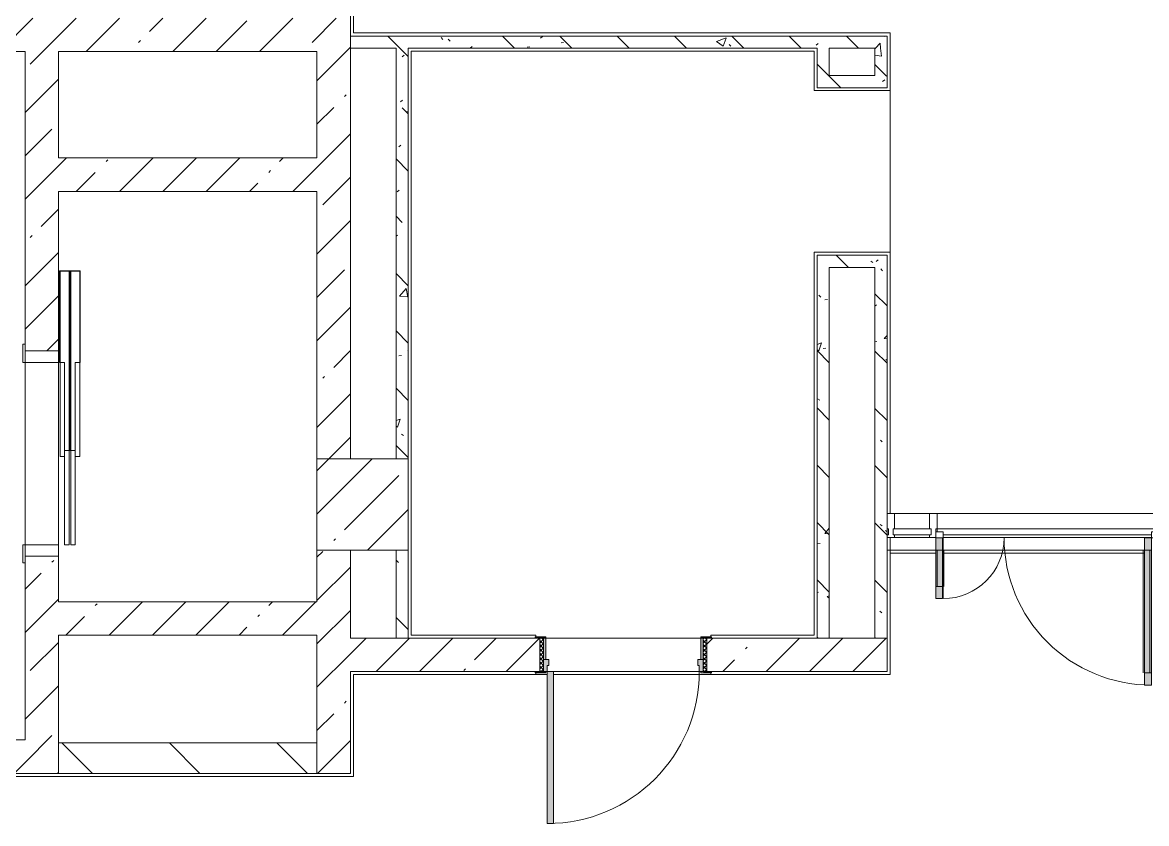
# Model space of a CAD drawing. Header units: millimetres. Extents: x -3377 to 186574, y -8553 to 29000.
# Drawn here: x 99786 to 107181, y 9900 to 15172 of the extents above; entities that cross this region are included whole.
import ezdxf

# ---------------------------------------------------------------- set-up
doc = ezdxf.new("R2010")
doc.units = ezdxf.units.MM
for name, color, linetype, lineweight, true_color in [('A-DETL-GENF-4', 7, 'Continuous', 5, 0xaaaaaa), ('A-DETL-GENF-5', 7, 'Continuous', 5, 0xe2e2e2), ('A-DOOR-3', 7, 'Continuous', 5, 0xaaaaaa), ('A-DOOR-4', 7, 'Continuous', 5, 0xe2e2e2), ('A-DOOR-FRAM-2', 7, 'Continuous', 5, 0xe2e2e2), ('A-DOOR-FRAM-3', 7, 'Continuous', 5, 0xaaaaaa), ('A-FLOR-1', 7, 'Continuous', 5, 0xaaaaaa), ('I-WALL-5', 7, 'Continuous', 5, 0x787878)]:
    doc.layers.add(name, color=color, linetype=linetype, lineweight=lineweight, true_color=true_color)
for name, color, linetype, lineweight in [('A-GLAZ-CURT-2', 7, 'Continuous', 5), ('A-GLAZ-CWMG-2', 7, 'Continuous', 5), ('A-WALL', 7, 'Continuous', 9), ('I-WALL-3', 7, 'Continuous', 5), ('S-COLS-2', 7, 'Continuous', 5)]:
    doc.layers.add(name, color=color, linetype=linetype, lineweight=lineweight)
pattern_1 = [(45, (59563.6, 0), (-285.123, 285.123), []), (45, (59848.73, 0), (-285.123, 285.123), [504.031, -100.806, 16.764, -84.042])]
pattern_2 = [(135, (59563.6, 0), (-377.171, -377.171), [533.4, -88.9, 17.78, -88.9]), (135, (59563.6, 376.94), (-377.171, -377.171), []), (50, (59563.6, 0), (637.6445, -55.7866), [66.675, -733.425]), (355, (59563.6, 0), (-123.349, 668.699), [53.34, -586.74]), (100.451, (59616.75, -4.65), (514.299, 612.908), [56.665, -623.315]), (46.184, (59563.6, 177.8), (948.776, -147.15), [100.012, -1100.137]), (96.636, (59642.7, 165.5), (830.909, 865.997), [84.998, -934.973]), (351.184, (59563.6, 177.8), (830.918, 865.988), [80.01, -880.11]), (21, (59652.5, 133.35), (530.6506, -357.928), [66.675, -733.425]), (326, (59652.5, 133.35), (216.308, 644.6585), [53.34, -586.74]), (71.451, (59696.7, 103.5), (746.9596, 286.724), [56.665, -623.315]), (37.5, (59563.6, 0), (10.8105, 295.9426), [16.764, -562.864, 16.764, -578.866, -588.962]), (37.5, (59563.6, 0), (10.8105, 295.9426), [-1175.258, 16.764, -572.198]), (7.5, (59563.6, 0), (233.8692, 350.6318), [16.764, -322.834, 16.764, -549.529, -224.472]), (7.5, (59563.6, 0), (233.8692, 350.6318), [-905.891, 16.764, -207.708]), (327.5, (59365.36, 0), (474.5678, -20.0513), [16.764, -205.486, 16.764, -676.656, -920.115]), (327.5, (59365.36, 0), (474.5678, -20.0513), [-915.67, 16.764, -903.351]), (317.5, (59276.46, 0), (518.452, 88.9934), [16.764, -272.161, 16.764, -443.738, -653.415]), (317.5, (59276.46, 0), (518.452, 88.9934), [-749.427, 16.764, -636.651])]

# ---------------------------------------------------------------- blocks, each defined once
blk = doc.blocks.new('110_Дверь_СКБ_1Ст_Внутренняя1 - Д-11 1100x2100h_кладовые _все__ коридор _между помещениями блока столовой__ моечные _все_-32089417-1_8_1_птичка')
at = {"layer": 'A-DOOR-3'}
h = blk.add_hatch(dxfattribs=at)
h.set_pattern_fill('FP_157', color=256, style=0, pattern_type=2)
h.set_pattern_definition([(135, (1751.41, 174.685), (-14.14214, -14.14214), []), (225, (1751.41, 174.685), (14.14214, -14.14214), [])])
h.paths.add_polyline_path([(537.5, 110), (537.5, -110), (562.5, -110), (562.5, 110)])
at = {"layer": 'A-DOOR-4'}
h = blk.add_hatch(color=256, dxfattribs=at)
h.paths.add_polyline_path([(522.5, 110), (512.5, 110), (512.5, 70), (502.5, 70), (502.5, 30), (537.5, 30), (537.5, 110)])
h.paths.add_polyline_path([(-497.5, 110), (-512.5, 110), (-512.5, 30), (-477.5, 30), (-477.5, 70), (-487.5, 70), (-487.5, 110)])
at = {"layer": 'A-DOOR-FRAM-2'}
for points in [[(512.5, 1110), (472.5, 1110), (472.5, 110), (512.5, 110), (512.5, 1030.8)], [(-537.5, 118), (-567.5, 118), (-562.5, 110), (-497.5, 115.3), (-497.5, 118), (-517.5, 118)], [(562.5, 118), (522.5, 118), (522.5, 110), (592.5, 110), (587.5, 118)], [(-512.5, 30), (-512.5, -110), (-497.5, -110), (-497.5, 30)], [(522.5, 30), (522.5, -110), (537.5, -110), (537.5, 30)], [(-567.5, -110), (-562.5, -118), (-497.5, -118), (-497.5, -110), (-562.5, -110)], [(537.5, -110), (522.5, -115.3), (522.5, -118), (592.5, -118), (587.5, -110), (562.5, -110)]]:
    blk.add_hatch(color=256, dxfattribs=at).paths.add_polyline_path(points)
at = {"layer": 'A-DOOR-FRAM-3'}
h = blk.add_hatch(dxfattribs=at)
h.set_pattern_fill('FP_158', color=256, style=0, pattern_type=2)
h.set_pattern_definition([(45, (-371.384, 174.685), (-14.1421, 14.1421), []), (135, (-371.384, 174.685), (-14.1421, -14.1421), [])])
h.paths.add_polyline_path([(-512.5, 110), (-537.5, 110), (-537.5, -110), (-512.5, -110), (-512.5, 16)])
at = {"layer": 'A-DOOR-3'}
for p, q in [((512.5, 1110), (472.5, 1110)), ((472.5, 1110), (472.5, 110)), ((512.5, 110), (512.5, 1110)), ((472.5, 110), (512.5, 110))]:
    blk.add_line(p, q, dxfattribs=at)
blk.add_arc((512.5, 110), 1000, 90, 180, dxfattribs=at)
at = {"layer": 'A-DOOR-FRAM-3'}
for p, q in [((-497.5, 118), (-567.5, 118)), ((-567.5, 118), (-567.5, 110)), ((-567.5, 110), (-497.5, 110)), ((-512.5, 110), (-537.5, 110)), ((-537.5, 110), (-537.5, -110)), ((-487.5, 110), (-512.5, 110)), ((-512.5, 110), (-512.5, 30)), ((-512.5, -110), (-512.5, 110)), ((-497.5, 110), (-512.5, 110)), ((-512.5, 110), (-512.5, 109)), ((-512.5, 109), (-497.5, 109)), ((-497.5, 110), (-497.5, 118)), ((-497.5, 109), (-497.5, 110)), ((-487.5, 70), (-487.5, 110)), ((512.5, 110), (512.5, 70)), ((537.5, 110), (512.5, 110)), ((592.5, 118), (522.5, 118)), ((522.5, 118), (522.5, 110)), ((537.5, 110), (522.5, 110)), ((522.5, 110), (522.5, 109)), ((522.5, 110), (592.5, 110)), ((522.5, 109), (537.5, 109)), ((537.5, 30), (537.5, 110)), ((562.5, 110), (537.5, 110)), ((537.5, 110), (537.5, -110)), ((537.5, 109), (537.5, 110)), ((562.5, -110), (562.5, 110)), ((592.5, 110), (592.5, 118)), ((-512.5, 30), (-477.5, 30)), ((-497.5, 30), (-512.5, 30)), ((-512.5, 30), (-512.5, -110)), ((-497.5, -110), (-497.5, 30)), ((-477.5, 70), (-487.5, 70)), ((-477.5, 30), (-477.5, 70)), ((512.5, 70), (502.5, 70)), ((502.5, 70), (502.5, 30)), ((502.5, 30), (537.5, 30)), ((537.5, 30), (522.5, 30)), ((522.5, 30), (522.5, -110)), ((537.5, -110), (537.5, 30)), ((-497.5, -110), (-567.5, -110)), ((-567.5, -110), (-567.5, -118)), ((-567.5, -118), (-497.5, -118)), ((-537.5, -110), (-512.5, -110)), ((-512.5, -110), (-497.5, -110)), ((-497.5, -118), (-497.5, -110)), ((522.5, -110), (537.5, -110)), ((592.5, -110), (522.5, -110)), ((522.5, -110), (522.5, -118)), ((522.5, -118), (592.5, -118)), ((537.5, -110), (562.5, -110)), ((592.5, -118), (592.5, -110))]:
    blk.add_line(p, q, dxfattribs=at)
blk = doc.blocks.new('DOR_Дверь лифта - 1350х2050h-V184-1_8_1_птичка')
at = {"layer": 'A-DOOR-3'}
for p, q in [((-600, 125), (-720, 125)), ((-720, 125), (-720, 110)), ((-720, 110), (-600, 110)), ((-675, 110), (-675, -110)), ((-600, 110), (-675, 110)), ((-600, 110), (-600, 125)), ((600, 110), (-600, 110)), ((-600, 110), (-600, -110)), ((720, 125), (600, 125)), ((600, 125), (600, 110)), ((600, -110), (600, 110)), ((675, 110), (600, 110)), ((600, 110), (720, 110)), ((675, -110), (675, 110)), ((720, 110), (720, 125)), ((-675, -110), (-600, -110)), ((-600, -110), (600, -110)), ((-20, -120), (-20, -150)), ((600, -120), (-20, -120)), ((600, -110), (675, -110)), ((600, -150), (600, -120)), ((-600, -150), (-600, -180)), ((20, -150), (-600, -150)), ((-600, -180), (20, -180)), ((-600, -190), (-600, -220)), ((20, -190), (-600, -190)), ((-600, -220), (20, -220)), ((-20, -150), (600, -150)), ((-20, -220), (-20, -250)), ((600, -220), (-20, -220)), ((20, -180), (20, -150)), ((20, -220), (20, -190)), ((600, -250), (600, -220)), ((-20, -250), (600, -250))]:
    blk.add_line(p, q, dxfattribs=at)
at = {"layer": 'A-DOOR-FRAM-3'}
for p, q in [((600, -117), (600, -120)), ((1203, -117), (600, -117)), ((600, -120), (1200, -120)), ((1200, -120), (1200, -180)), ((1203, -183), (1203, -117)), ((1200, -180), (20, -180)), ((20, -180), (20, -183)), ((20, -183), (1203, -183)), ((1203, -187), (20, -187)), ((20, -187), (20, -190)), ((20, -190), (1200, -190)), ((1200, -190), (1200, -250)), ((1203, -253), (1203, -187)), ((600, -250), (600, -253)), ((1200, -250), (600, -250)), ((600, -253), (1203, -253))]:
    blk.add_line(p, q, dxfattribs=at)
blk = doc.blocks.new('Прямоугольный импост - Импост структурный с накладкой - 160мм Темный-32467808-1_8_1_птичка')
at = {"layer": 'A-GLAZ-CWMG-2'}
for p, q in [((-50, 40), (-50, 140)), ((-50, 140), (0, 140)), ((0, 140), (0, 40)), ((-40, 40), (-50, 40)), ((-50, -17), (-50, 0)), ((-50, 0), (-40, 0)), ((-40, 0), (-40, 40)), ((-10, 40), (-10, 0)), ((0, 40), (-10, 40)), ((-10, 0), (0, 0)), ((0, 0), (0, -17)), ((0, -17), (-50, -17))]:
    blk.add_line(p, q, dxfattribs=at)
blk = doc.blocks.new('Системная панель - Стекло - 40мм-32785804-1_8_1_птичка')
at = {"layer": 'A-GLAZ-CURT-2'}
for p, q in [((125, 0), (-125, 0)), ((-125, 0), (-125, -40)), ((125, -40), (125, 0)), ((-125, -40), (125, -40))]:
    blk.add_line(p, q, dxfattribs=at)
blk = doc.blocks.new('Дверь_Витражная_остекление_ - В-9-32786634-1_8_1_птичка')
at = {"layer": 'A-DETL-GENF-5'}
for points in [[(-639.5, 989), (-684.5, 989), (-684.5, 20), (-639.5, 20), (-639.5, 920)], [(689.5, 420), (689.5, 20), (734.5, 20), (734.5, 420)]]:
    blk.add_hatch(color=256, dxfattribs=at).paths.add_polyline_path(points)
at = {"layer": 'A-DETL-GENF-4'}
for p, q in [((-684.5, 989), (-639.5, 989)), ((-684.5, 989), (-684.5, 20)), ((-639.5, 989), (-684.5, 989)), ((-684.5, 989), (-684.5, 20)), ((-639.5, 989), (-639.5, 20)), ((-639.5, 20), (-639.5, 989)), ((-684.5, 909), (-639.5, 909)), ((-674.5, 909), (-674.5, 100)), ((-630.5, 909), (-630.5, 100)), ((734.5, 420), (689.5, 420)), ((689.5, 420), (689.5, 20)), ((734.5, 420), (689.5, 420)), ((689.5, 420), (689.5, 20)), ((734.5, 420), (734.5, 20)), ((734.5, 20), (734.5, 420)), ((680.5, 340), (680.5, 100)), ((734.5, 340), (689.5, 340)), ((724.5, 340), (724.5, 100)), ((-684.5, 100), (-639.5, 100)), ((734.5, 100), (689.5, 100)), ((-639.5, 20), (-684.5, 20)), ((-684.5, 20), (-639.5, 20))]:
    blk.add_line(p, q, dxfattribs=at)
at = {"layer": 'A-DOOR-3'}
for p, q in [((-684.5, 989), (-684.5, 20)), ((684.5, 420), (684.5, 20)), ((-684.5, 20), (-734.5, 20)), ((-734.5, 20), (-734.5, -20)), ((-684.5, -20), (-684.5, 20)), ((734.5, 20), (684.5, 20)), ((684.5, 20), (684.5, -20)), ((734.5, -20), (734.5, 20)), ((-734.5, -20), (-684.5, -20)), ((684.5, -20), (734.5, -20))]:
    blk.add_line(p, q, dxfattribs=at)
for centre, radius, start, end in [((-684.5, 20), 969, 360, 90), ((684.5, 20), 400, 90, 180)]:
    blk.add_arc(centre, radius, start, end, dxfattribs=at)
blk = doc.blocks.new('Прямоугольный импост - Импост структурный с накладкой - 160мм Темный-32786259-1_8_1_птичка')
at = {"layer": 'A-GLAZ-CWMG-2'}
for p, q in [((46240, 11940), (47689, 11940)), ((46240, 11820), (46240, 11840)), ((46240, 11840), (47689, 11840)), ((47689, 11840), (47689, 11820)), ((46280, 11800), (47649, 11800)), ((46280, 11783), (47649, 11783))]:
    blk.add_line(p, q, dxfattribs=at)
blk = doc.blocks.new('Прямоугольный импост - Импост структурный с накладкой - 160мм Темный-32785802-1_8_1_птичка')
at = {"layer": 'A-GLAZ-CWMG-2'}
for p, q in [((45960, 11940), (46190, 11940)), ((45960, 11783), (46190, 11783))]:
    blk.add_line(p, q, dxfattribs=at)
blk = doc.blocks.new('Прямоугольный импост - Импост структурный с накладкой - 160мм Темный-V211-1_8_1_птичка')
at = {"layer": 'A-GLAZ-CWMG-2'}
for p, q in [((-25, 40), (-25, 140)), ((-25, 140), (25, 140)), ((25, 140), (25, 40)), ((-15, 40), (-25, 40)), ((-15, 20), (-15, 40)), ((15, 40), (15, 0)), ((25, 40), (15, 40)), ((15, 0), (25, 0)), ((25, 0), (25, -17)), ((25, -17), (-15, -17))]:
    blk.add_line(p, q, dxfattribs=at)

msp = doc.modelspace()

# ---------------------------------------------------------------- hatches: boundary and pattern name
at = {"layer": 'I-WALL-3'}
h = msp.add_hatch(dxfattribs=at)
h.set_pattern_fill('FP_99', color=256, style=0, pattern_type=2)
h.set_pattern_definition(pattern_1)
h.paths.add_polyline_path([(98323.6, 14980), (101943.6, 14980), (101943.6, 15200), (98323.6, 15200)])
h = msp.add_hatch(dxfattribs=at)
h.set_pattern_fill('FP_99', color=256, style=0, pattern_type=2)
h.set_pattern_definition(pattern_1)
h.paths.add_polyline_path([(100023.6, 14280), (100023.6, 14980), (99803.6, 14979.6), (99803.6, 14280)])
h = msp.add_hatch(dxfattribs=at)
h.set_pattern_fill('FP_99', color=256, style=0, pattern_type=2)
h.set_pattern_definition(pattern_1)
h.paths.add_polyline_path([(101943.6, 12300), (101943.6, 14980), (101723.6, 14980), (101723.6, 12300)])
h = msp.add_hatch(dxfattribs=at)
h.set_pattern_fill('FP_99', color=256, style=0, pattern_type=2)
h.set_pattern_definition(pattern_1)
h.paths.add_polyline_path([(99803.6, 10230), (100023.6, 10230), (100023.6, 11660), (99803.6, 11660), (99803.6, 10430)])
h.paths.add_polyline_path([(99803.6, 13010), (100023.6, 13010), (100023.6, 14280), (99803.6, 14280), (99803.6, 13293.6)])
h = msp.add_hatch(dxfattribs=at)
h.set_pattern_fill('FP_99', color=256, style=0, pattern_type=2)
h.set_pattern_definition(pattern_1)
h.paths.add_polyline_path([(101266.2, 14060), (101723.6, 14060), (101723.6, 14280), (100023.6, 14280), (100023.6, 14060), (100475.1, 14060)])
h = msp.add_hatch(dxfattribs=at)
h.set_pattern_fill('FP_99', color=256, style=0, pattern_type=2)
h.set_pattern_definition(pattern_1)
h.paths.add_polyline_path([(101723.6, 10230), (101943.6, 10230), (101943.6, 11700), (101723.6, 11700), (101723.6, 10430)])
h = msp.add_hatch(dxfattribs=at)
h.set_pattern_fill('FP_99', color=256, style=0, pattern_type=2)
h.set_pattern_definition(pattern_1)
h.paths.add_polyline_path([(101723.6, 11140), (101723.6, 11360), (100023.6, 11360), (100023.6, 11140), (101266.2, 11140)])
h = msp.add_hatch(dxfattribs=at)
h.set_pattern_fill('FP_99', color=256, style=0, pattern_type=2)
h.set_pattern_definition(pattern_1)
h.paths.add_polyline_path([(101943.6, 10900), (103188.6, 10900), (103188.6, 11120), (101943.6, 11120), (101943.6, 10994)])
h.paths.add_polyline_path([(104984.1, 10900), (105473.6, 10900), (105473.6, 11120), (104288.6, 11120), (104288.6, 10900), (104318.6, 10900)])
h = msp.add_hatch(dxfattribs=at)
h.set_pattern_fill('FP_99', color=256, style=0, pattern_type=2)
h.set_pattern_definition(pattern_1)
h.paths.add_polyline_path([(98323.6, 10230), (99803.6, 10230), (99803.6, 10450), (98323.6, 10450)])
h = msp.add_hatch(dxfattribs=at)
h.set_pattern_fill('FP_117', color=256, style=0, pattern_type=2)
h.set_pattern_definition([(135, (59563.6, 0), (-353.5534, -353.5534), [])])
h.paths.add_polyline_path([(101723.6, 10230), (101723.6, 10430), (100023.6, 10430), (100023.6, 10230), (101266.2, 10230)])
at = {"layer": 'I-WALL-5'}
h = msp.add_hatch(dxfattribs=at)
h.set_pattern_fill('FP_129', color=256, style=0, pattern_type=2)
h.set_pattern_definition(pattern_2)
h.paths.add_polyline_path([(105013.6, 15002.5), (105473.6, 15002.5), (105468.2, 15082.5), (101943.6, 15082.5), (101943.6, 15002.5), (104993.6, 15002.5)])
h = msp.add_hatch(dxfattribs=at)
h.set_pattern_fill('FP_129', color=256, style=0, pattern_type=2)
h.set_pattern_definition(pattern_2)
h.paths.add_polyline_path([(102323.6, 11120), (102323.6, 11700), (102243.6, 11700), (102243.6, 11120)])
h.paths.add_polyline_path([(102323.6, 12300), (102323.6, 15002.5), (102243.6, 15002.5), (102243.6, 12300)])
h = msp.add_hatch(dxfattribs=at)
h.set_pattern_fill('FP_129', color=256, style=0, pattern_type=2)
h.set_pattern_definition(pattern_2)
h.paths.add_polyline_path([(105077.5, 14742.5), (105093.6, 14742.5), (105093.6, 15002.5), (105013.6, 15002.5), (105013.6, 14742.5), (105058.1, 14742.5)])
h = msp.add_hatch(dxfattribs=at)
h.set_pattern_fill('FP_129', color=256, style=0, pattern_type=2)
h.set_pattern_definition(pattern_2)
h.paths.add_polyline_path([(105473.6, 14822.5), (105473.6, 15002.5), (105393.6, 15002.5), (105393.6, 14822.5)])
h = msp.add_hatch(dxfattribs=at)
h.set_pattern_fill('FP_129', color=256, style=0, pattern_type=2)
h.set_pattern_definition(pattern_2)
h.paths.add_polyline_path([(105473.6, 14742.5), (105473.6, 14822.5), (105093.6, 14818.9), (105093.7, 14742.5)])
h = msp.add_hatch(dxfattribs=at)
h.set_pattern_fill('FP_129', color=256, style=0, pattern_type=2)
h.set_pattern_definition(pattern_2)
h.paths.add_polyline_path([(105013.6, 13560), (105393.6, 13560), (105393.6, 13640), (105013.6, 13640)])
h = msp.add_hatch(dxfattribs=at)
h.set_pattern_fill('FP_129', color=256, style=0, pattern_type=2)
h.set_pattern_definition(pattern_2)
h.paths.add_polyline_path([(105473.6, 11120), (105473.6, 13640), (105393.6, 13640), (105393.6, 11120)])
h = msp.add_hatch(dxfattribs=at)
h.set_pattern_fill('FP_129', color=256, style=0, pattern_type=2)
h.set_pattern_definition(pattern_2)
h.paths.add_polyline_path([(105093.6, 11120), (105093.6, 13560), (105013.6, 13560), (105013.6, 11120)])
at = {"layer": 'S-COLS-2'}
h = msp.add_hatch(dxfattribs=at)
h.set_pattern_fill('FP_99', color=256, style=0, pattern_type=2)
h.set_pattern_definition(pattern_1)
h.paths.add_polyline_path([(102323.6, 11700), (102323.6, 12300), (101723.6, 12300), (101723.6, 11700), (102243.6, 11700)])

# ---------------------------------------------------------------- linework, layer by layer
at = {"layer": 'A-FLOR-1'}
for p, q in [((101963.6, 16680), (101963.6, 15102.5)), ((101963.6, 15102.5), (105493.6, 15102.5)), ((105493.6, 15102.5), (105493.6, 11940)), ((102343.6, 14982.5), (102343.6, 11140)), ((104993.6, 14982.5), (102343.6, 14982.5)), ((104993.6, 14723.6), (104993.6, 14982.5)), ((105493.6, 14723.6), (104993.6, 14723.6)), ((104993.6, 11140), (104993.6, 13660)), ((104993.6, 13660), (105493.6, 13660)), ((105493.6, 11783), (105493.6, 11679)), ((105793.6, 11680), (105493.6, 11680)), ((105493.6, 11680), (105493.6, 10880)), ((105493.6, 11679), (105793.6, 11679)), ((107167.6, 11680), (105838.6, 11680)), ((105838.6, 11679), (107167.6, 11679)), ((102343.6, 11140), (103163.6, 11140)), ((103163.6, 11140), (103163.6, 11128)), ((104313.6, 11128), (104313.6, 11140)), ((104313.6, 11140), (104993.6, 11140)), ((103238.6, 10880), (101963.6, 10880)), ((101963.6, 10880), (101963.6, 10210)), ((103163.6, 10892), (103163.6, 10880)), ((103163.6, 10880), (103238.6, 10880)), ((103278.6, 10880), (104313.6, 10880)), ((105493.6, 10880), (103278.6, 10880)), ((104313.6, 10880), (104313.6, 10892)), ((101963.6, 10210), (98303.6, 10210))]:
    msp.add_line(p, q, dxfattribs=at)
at = {"layer": 'A-WALL'}
for p, q in [((102243.6, 11120), (102323.6, 11120)), ((105013.6, 11120), (105093.6, 11120)), ((105393.6, 11120), (105473.6, 11120)), ((100023.6, 10430), (100023.6, 10230)), ((101723.6, 10230), (101723.6, 10430))]:
    msp.add_line(p, q, dxfattribs=at)
at = {"layer": 'I-WALL-3'}
for p, q in [((101943.6, 12300), (101943.6, 16700)), ((105473.6, 15082.5), (101943.6, 15082.5)), ((101943.6, 15082.5), (101943.6, 15002.5)), ((105473.6, 14742.5), (105473.6, 15082.5)), ((98323.6, 14980), (99803.6, 14980)), ((99803.6, 14980), (99803.6, 13010)), ((100023.6, 14980), (101723.6, 14980)), ((100023.6, 14280), (100023.6, 14980)), ((101723.6, 14980), (101723.6, 14280)), ((101943.6, 15002.5), (102243.6, 15002.5)), ((102243.6, 15002.5), (102243.6, 12300)), ((102323.6, 15002.5), (105013.6, 15002.5)), ((102323.6, 12300), (102323.6, 15002.5)), ((105013.6, 15002.5), (105013.6, 14742.5)), ((105093.6, 15002.5), (105393.6, 15002.5)), ((105093.6, 14822.5), (105093.6, 15002.5)), ((105393.6, 15002.5), (105393.6, 14822.5)), ((105393.6, 14822.5), (105093.6, 14822.5)), ((105013.6, 14742.5), (105473.6, 14742.5)), ((101723.6, 14280), (100023.6, 14280)), ((100023.6, 13010), (100023.6, 14060)), ((100023.6, 14060), (101723.6, 14060)), ((101723.6, 14060), (101723.6, 12300)), ((105473.6, 13640), (105013.6, 13640)), ((105013.6, 13640), (105013.6, 11120)), ((105473.6, 10900), (105473.6, 13640)), ((105093.6, 13560), (105393.6, 13560)), ((105093.6, 11120), (105093.6, 13560)), ((105393.6, 13560), (105393.6, 11120)), ((99803.6, 13010), (100023.6, 13010)), ((101723.6, 12300), (101943.6, 12300)), ((102243.6, 12300), (102323.6, 12300)), ((101723.6, 11700), (101723.6, 11360)), ((101943.6, 11700), (101723.6, 11700)), ((101943.6, 11120), (101943.6, 11700)), ((102243.6, 11700), (102243.6, 11120)), ((102323.6, 11700), (102243.6, 11700)), ((102323.6, 11120), (102323.6, 11700)), ((105793.6, 11700), (105473.6, 11700)), ((107167.6, 11700), (105838.6, 11700)), ((99803.6, 11660), (99803.6, 10450)), ((100023.6, 11660), (99803.6, 11660)), ((100023.6, 11360), (100023.6, 11660)), ((101723.6, 11360), (100023.6, 11360)), ((100023.6, 11140), (101723.6, 11140)), ((100023.6, 10430), (100023.6, 11140)), ((101723.6, 11140), (101723.6, 10430)), ((102243.6, 11120), (101943.6, 11120)), ((103158.6, 11120), (102323.6, 11120)), ((103228.6, 11120), (104248.6, 11120)), ((105013.6, 11120), (104318.6, 11120)), ((105393.6, 11120), (105093.6, 11120)), ((101943.6, 10230), (101943.6, 10900)), ((101943.6, 10900), (103158.6, 10900)), ((104238.6, 10900), (103278.6, 10900)), ((104318.6, 10900), (105473.6, 10900)), ((99803.6, 10450), (98323.6, 10450)), ((101723.6, 10430), (100023.6, 10430)), ((98323.6, 10230), (101943.6, 10230))]:
    msp.add_line(p, q, dxfattribs=at)
at = {"layer": 'S-COLS-2'}
for p, q in [((102243.6, 12300), (101723.6, 12300)), ((101723.6, 12300), (101723.6, 11700)), ((102323.6, 12300), (102243.6, 12300)), ((102323.6, 11700), (102323.6, 12300)), ((101723.6, 11700), (102243.6, 11700)), ((102243.6, 11700), (102323.6, 11700))]:
    msp.add_line(p, q, dxfattribs=at)

# ---------------------------------------------------------------- block references
at = {"layer": 'A-DOOR-3'}
for name, p, rotation in [('DOR_Дверь лифта - 1350х2050h-V184-1_8_1_птичка', (99913.6, 12335), 90), ('Дверь_Витражная_остекление_ - В-9-32786634-1_8_1_птичка', (106528.1, 11800), 180), ('110_Дверь_СКБ_1Ст_Внутренняя1 - Д-11 1100x2100h_кладовые _все__ коридор _между помещениями блока столовой__ моечные _все_-32089417-1_8_1_птичка', (103751.1, 11010), 180)]:
    msp.add_blockref(name, p, dxfattribs=dict(at, rotation=rotation))
at = {"layer": 'A-GLAZ-CURT-2', "rotation": 180}
msp.add_blockref('Системная панель - Стекло - 40мм-32785804-1_8_1_птичка', (105638.6, 11800), dxfattribs=at)
at = {"layer": 'A-GLAZ-CWMG-2', "extrusion": (0, 0, -1)}
for name, p in [('Прямоугольный импост - Импост структурный с накладкой - 160мм Темный-32467808-1_8_1_птичка', (-105473.6, 11800)), ('Прямоугольный импост - Импост структурный с накладкой - 160мм Темный-V211-1_8_1_птичка', (-105778.6, 11800))]:
    msp.add_blockref(name, p, dxfattribs=at)
at = {"layer": 'A-GLAZ-CWMG-2'}
for name in ['Прямоугольный импост - Импост структурный с накладкой - 160мм Темный-32785802-1_8_1_птичка', 'Прямоугольный импост - Импост структурный с накладкой - 160мм Темный-32786259-1_8_1_птичка']:
    msp.add_blockref(name, (59563.6, 0), dxfattribs=at)

doc.saveas('drawing.dxf')
